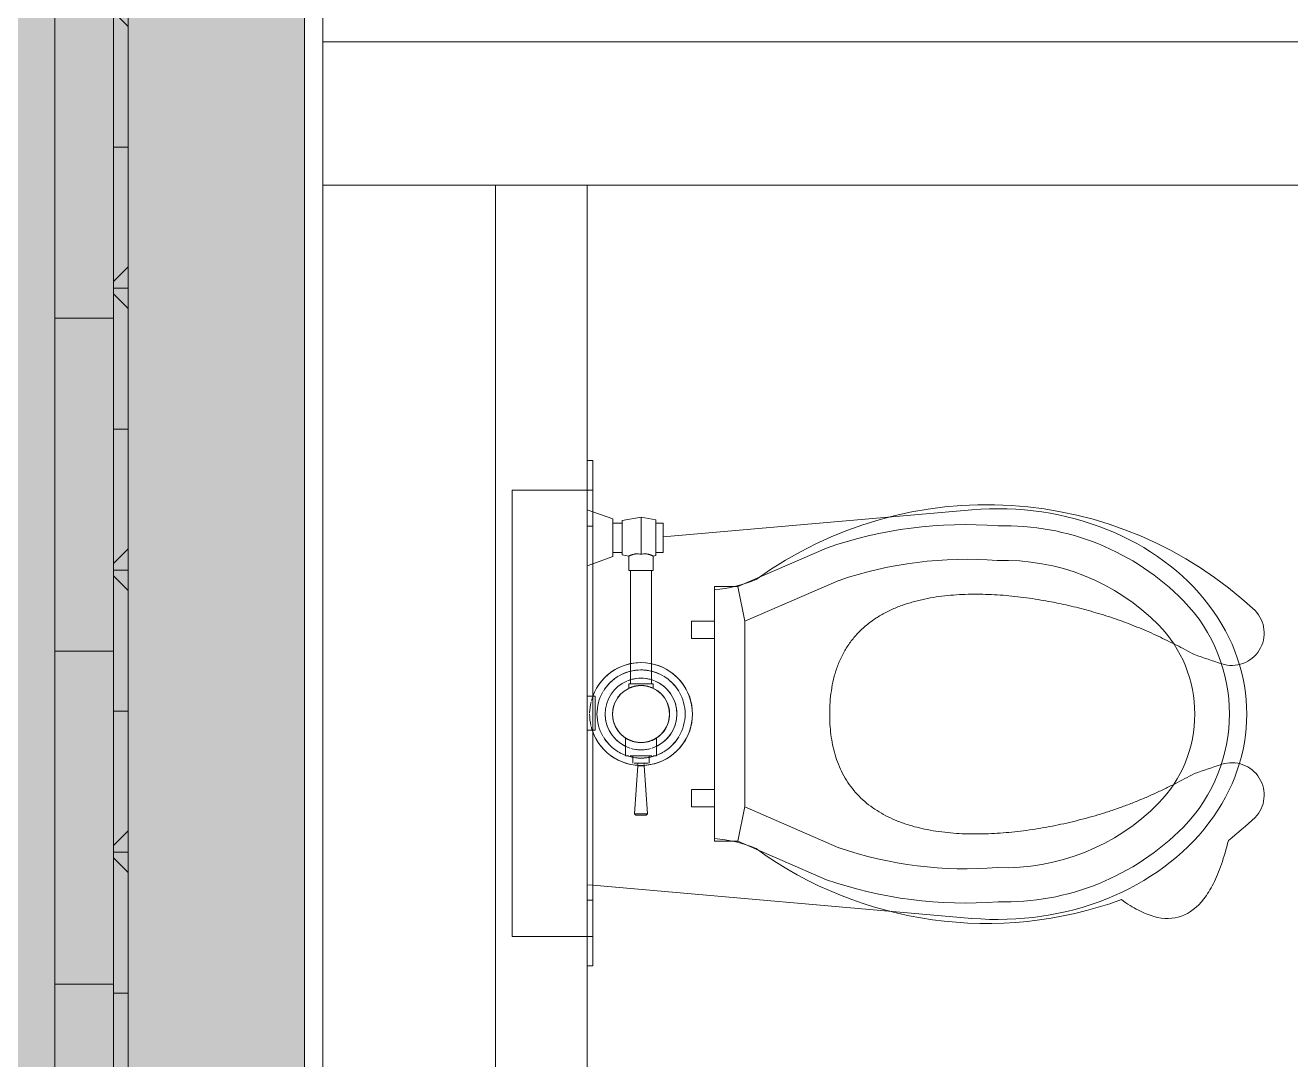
# Model space of a CAD drawing. Header units: inches. Extents: x -449 to 330, y -482 to 598.
# Drawn here: x -381.86 to -338.8, y 156.07 to 191.27 of the extents above; entities that cross this region are included whole.
import ezdxf

# ---------------------------------------------------------------- set-up
doc = ezdxf.new("R2010")
doc.units = ezdxf.units.IN
doc.header["$MEASUREMENT"] = 0
for name, color, linetype, lineweight in [('A-DETL', 90, 'Continuous', 9), ('A-DETL-GENF', 92, 'Continuous', 9), ('A-WALL', 113, 'Continuous', 13), ('A-WALL-PATT', 111, 'Continuous', 13), ('I-WALL', 2, 'Continuous', 9), ('P-SANR-FIXT', 6, 'Continuous', 9), ('Q-SPCQ', 91, 'Continuous', 9)]:
    doc.layers.add(name, color=color, linetype=linetype, lineweight=lineweight)

# ---------------------------------------------------------------- blocks, each defined once
blk = doc.blocks.new('Hecht_PAD_AA-Arch_detached_rvt-1-Test Fit - Second Floor Plan')
at = {"layer": 'A-WALL-PATT'}
h = blk.add_hatch(dxfattribs=at)
h.set_pattern_fill('FP_2', color=256, style=0, pattern_type=2)
h.set_pattern_definition([(0, (0, 0), (30.72, 7.68), [1.267, -21.773, 1.267, -21.773, -122.88]), (0, (0, 0), (30.72, 7.68), [-46.08, 1.267, -44.813, 1.267, -21.773, -53.76]), (0, (0, 0), (30.72, 7.68), [-115.2, 1.267, -14.093, 1.267, -37.133]), (120, (11.52, 3.84), (-22.01108, 22.7643), [1.267, -21.773, 1.267, -21.773, -122.88]), (120, (11.52, 3.84), (-22.01108, 22.7643), [-46.08, 1.267, -44.813, 1.267, -21.773, -53.76]), (120, (11.52, 3.84), (-22.01108, 22.7643), [-115.2, 1.267, -14.093, 1.267, -37.133]), (240, (15.36, 19.2), (-8.70892, -30.4443), [1.267, -21.773, 1.267, -21.773, -122.88]), (240, (15.36, 19.2), (-8.70892, -30.4443), [-46.08, 1.267, -44.813, 1.267, -21.773, -53.76]), (240, (15.36, 19.2), (-8.70892, -30.4443), [-115.2, 1.267, -14.093, 1.267, -37.133])])
h.paths.add_polyline_path([(-372.362, -12.169), (-371.737, -12.169), (-371.737, 68.956), (-372.362, 68.956), (-372.362, -6.169)], flags=0)
h.paths.add_polyline_path([(-372.362, 69.305), (-371.737, 69.305), (-371.737, 78.607), (-372.362, 78.607), (-372.362, 73.831)], flags=0)
h.paths.add_polyline_path([(-371.737, 78.956), (-371.737, 268.081), (-372.362, 268.081), (-372.362, 78.956), (-371.928, 78.956)], flags=0)
h = blk.add_hatch(color=256, dxfattribs=at)
h.paths.add_polyline_path([(-376.476, -6.169), (-372.362, -6.169), (-372.362, 68.956), (-377.487, 68.956), (-377.487, 78.956), (-372.362, 78.956), (-372.362, 262.081), (-378.362, 262.081), (-378.362, -6.169)], flags=0)
h.paths.add_polyline_path([(-376.758, 69.305), (-372.362, 69.305), (-372.362, 78.607), (-377.138, 78.607), (-377.138, 69.305)], flags=0)
h = blk.add_hatch(dxfattribs=at)
h.set_pattern_fill('FP_5', color=256, style=0, pattern_type=2)
h.set_pattern_definition([(0, (0, 0), (0, 4.798), []), (315, (0, 0), (4.798427, 0), [6.786, -6.786]), (45, (0, 0), (4.798427, 0), [6.786, -6.786])])
h.paths.add_polyline_path([(-378.862, -5.669), (-378.362, -5.634), (-378.362, 261.581), (-378.862, 261.539), (-378.862, -3.669)], flags=0)
h = blk.add_hatch(dxfattribs=at)
h.set_pattern_fill('FP_4', color=256, style=0, pattern_type=2)
h.set_pattern_definition([(0, (0, 0), (0, 11.331), []), (90, (0, 0), (-11.331, 7e-16), [])])
h.paths.add_polyline_path([(-380.064, -3.669), (-378.862, -3.669), (-378.87, 259.581), (-380.862, 259.581), (-380.862, -3.669)], flags=0)
at = {"layer": 'A-WALL'}
for p, q in [((-380.862, 1.956), (-380.862, 253.956)), ((-378.862, 1.956), (-378.862, 253.956)), ((-378.362, 1.956), (-378.362, 253.956)), ((-372.362, 78.956), (-372.362, 253.956)), ((-371.737, 78.956), (-371.737, 253.956))]:
    blk.add_line(p, q, dxfattribs=at)
blk = doc.blocks.new('PLMB-TOILET-WALL HUNG - PLMB-TOILET-WALL HUNG-V11-Test Fit - Second Floor Plan')
at = {"layer": 'P-SANR-FIXT'}
for p, q in [((-6.033, 2.578), (-6.952, 13.084)), ((6.952, 13.084), (5.823, 0.187)), ((-3.157, 5.364), (-4.549, 8.564)), ((3.156, 5.361), (4.549, 8.564)), ((-5.65, 8.136), (-4.338, 5.118)), ((4.323, 5.118), (5.635, 8.136)), ((-4.338, 5.118), (-3.157, 5.364)), ((-3.157, 5.364), (3.142, 5.364)), ((3.142, 5.364), (4.326, 5.125)), ((-4.338, 5.118), (-4.338, 4.331)), ((4.323, 4.331), (4.323, 5.118)), ((-4.338, 4.331), (4.323, 4.331)), ((-3.157, 3.543), (-3.157, 4.331)), ((-2.567, 4.331), (-2.567, 3.543)), ((2.567, 3.543), (2.567, 4.331)), ((3.157, 4.331), (3.157, 3.543)), ((-2.567, 3.543), (-3.157, 3.543)), ((3.157, 3.543), (2.567, 3.543)), ((-6.609, 2.328), (-6.698, 1.828)), ((-6.563, 2.328), (-6.609, 2.328)), ((-6.609, 2.328), (-5.391, 2.328)), ((-6.431, 2.328), (-6.507, 2.328)), ((-6.5, 2.578), (-6.5, 2.328)), ((-6, 2.578), (-6.5, 2.578)), ((-6.5, 2.578), (-5.5, 2.578)), ((-6.354, 2.328), (-6.496, 2.328)), ((-6.496, 2.328), (-6.354, 2.328)), ((-6.366, 2.328), (-6.431, 2.328)), ((-6, 2.328), (-6.339, 2.328)), ((-5.671, 2.328), (-6.329, 2.328)), ((-6.329, 2.328), (-5.671, 2.328)), ((-5.646, 2.578), (-6, 2.578)), ((-5.661, 2.328), (-6, 2.328)), ((-5.5, 2.578), (-5.646, 2.578)), ((-5.504, 2.328), (-5.646, 2.328)), ((-5.646, 2.328), (-5.504, 2.328)), ((-5.569, 2.328), (-5.634, 2.328)), ((-5.493, 2.328), (-5.569, 2.328)), ((-5.5, 2.328), (-5.5, 2.578)), ((-5.391, 2.328), (-5.408, 2.328)), ((-5.376, 2.244), (-5.391, 2.328)), ((-4.885, 2.244), (-5.376, 2.244)), ((-4.885, 2.244), (-4.885, 2.228)), ((-4.885, 1.412), (-4.885, 2.244)), ((-4.885, 2.228), (-4.885, 2.036)), ((-1.655, 2.189), (-4.885, 2.189)), ((-4.885, 2.189), (-4.885, 2.056)), ((-4.885, 2.056), (-4.885, 2.189)), ((-1.027, 2.189), (-1.655, 2.189)), ((-0.877, 2.244), (-1.027, 2.244)), ((-1.027, 1.413), (-1.027, 2.243)), ((-1.027, 2.196), (-1.027, 2.036)), ((-1.027, 2.178), (-1.027, 2.056)), ((-1.027, 2.056), (-1.027, 2.178)), ((1.418, 2.354), (0.815, 2.354)), ((1.418, 2.243), (1.418, 2.354)), ((1.418, 2.2), (1.418, 2.145)), ((1.418, 1.828), (1.418, 2.2)), ((-6.698, 1.828), (-6.584, 1.186)), ((-6.698, 1.828), (-5.44, 1.828)), ((-5.44, 1.828), (-6.65, 1.828)), ((-4.885, 2.01), (-4.885, 1.645)), ((-4.885, 2.008), (-4.885, 1.648)), ((-4.885, 1.648), (-4.885, 2.008)), ((-1.027, 2.01), (-1.027, 1.645)), ((-1.027, 2.008), (-1.027, 1.648)), ((-1.027, 1.648), (-1.027, 2.008)), ((1.668, 2.104), (1.418, 2.104)), ((1.418, 2.082), (1.418, 1.828)), ((1.418, 1.828), (1.418, 2.067)), ((1.418, 2.067), (1.418, 1.828)), ((1.418, 1.828), (1.418, 1.573)), ((1.418, 1.456), (1.418, 1.828)), ((1.418, 1.589), (1.418, 1.828)), ((1.418, 1.828), (1.418, 1.589)), ((1.668, 1.955), (1.668, 2.067)), ((1.668, 2.067), (1.668, 1.828)), ((1.668, 1.828), (1.668, 1.955)), ((1.719, 1.937), (1.668, 1.937)), ((1.668, 1.828), (1.668, 1.937)), ((1.668, 1.937), (1.668, 1.828)), ((1.668, 1.719), (1.668, 1.828)), ((1.668, 1.828), (1.668, 1.719)), ((1.668, 1.701), (1.668, 1.828)), ((1.668, 1.828), (1.668, 1.589)), ((3.392, 2.051), (1.761, 1.937)), ((1.761, 1.828), (1.761, 1.937)), ((1.761, 1.937), (1.761, 1.828)), ((1.761, 1.719), (1.761, 1.828)), ((1.761, 1.828), (1.761, 1.719)), ((3.44, 2.002), (3.392, 2.051)), ((3.392, 1.828), (3.392, 2.021)), ((3.392, 2.021), (3.392, 1.828)), ((3.392, 1.635), (3.392, 1.828)), ((3.392, 1.828), (3.392, 1.635)), ((3.44, 1.828), (3.44, 2.002)), ((3.44, 2.002), (3.44, 1.828)), ((3.44, 1.653), (3.44, 1.828)), ((3.44, 1.828), (3.44, 1.653)), ((-5.416, 1.186), (-5.376, 1.412)), ((-5.376, 1.412), (-4.885, 1.412)), ((-4.885, 1.62), (-4.885, 1.428)), ((-4.885, 1.6), (-4.885, 1.467)), ((-4.885, 1.467), (-4.885, 1.6)), ((-4.885, 1.467), (-1.655, 1.467)), ((-4.885, 1.428), (-4.885, 1.412)), ((-1.655, 1.467), (-1.027, 1.467)), ((-1.027, 1.62), (-1.027, 1.46)), ((-1.027, 1.6), (-1.027, 1.477)), ((-1.027, 1.477), (-1.027, 1.6)), ((-1.027, 1.412), (-0.877, 1.412)), ((0.815, 1.302), (1.418, 1.302)), ((1.418, 1.552), (1.668, 1.552)), ((1.418, 1.511), (1.418, 1.456)), ((1.418, 1.302), (1.418, 1.413)), ((1.668, 1.719), (1.719, 1.719)), ((1.668, 1.589), (1.668, 1.701)), ((1.761, 1.719), (3.392, 1.605)), ((3.392, 1.605), (3.44, 1.653)), ((-6.64, 0.863), (-6.886, 0.187)), ((-6.533, 0.863), (-6.64, 0.863)), ((-6.64, 0.863), (-5.36, 0.863)), ((-6.584, 1.186), (-5.416, 1.186)), ((-6.452, 0.863), (-6.532, 0.863)), ((-6.5, 1.186), (-6.5, 0.863)), ((-6.354, 0.863), (-6.5, 0.863)), ((-6.5, 0.863), (-6.354, 0.863)), ((-6.369, 0.863), (-6.452, 0.863)), ((-6.354, 1.186), (-6.447, 1.186)), ((-6.447, 1.186), (-6.354, 1.186)), ((-6.364, 1.186), (-6.413, 1.186)), ((-5.645, 0.863), (-6.355, 0.863)), ((-5.658, 0.863), (-6.342, 0.863)), ((-6.342, 0.863), (-5.658, 0.863)), ((-6, 1.186), (-6.325, 1.186)), ((-5.682, 1.186), (-6.318, 1.186)), ((-6.318, 1.186), (-6, 1.186)), ((-5.675, 1.186), (-6, 1.186)), ((-6, 1.186), (-5.682, 1.186)), ((-5.553, 1.186), (-5.646, 1.186)), ((-5.646, 1.186), (-5.553, 1.186)), ((-5.5, 0.863), (-5.646, 0.863)), ((-5.646, 0.863), (-5.5, 0.863)), ((-5.587, 1.186), (-5.636, 1.186)), ((-5.468, 0.863), (-5.631, 0.863)), ((-5.5, 0.863), (-5.5, 1.186)), ((-5.367, 0.863), (-5.467, 0.863)), ((-5.114, 0.187), (-5.36, 0.863)), ((-6.886, 0.187), (-6.954, 0)), ((-5.046, 0), (-5.114, 0.187)), ((5.823, 0.187), (5.807, 0))]:
    blk.add_line(p, q, dxfattribs=at)
for centre, radius, start, end in [((-0.008, 16.339), 5.512, 45.6791, 134.3209), ((-0.023, 16.377), 4.293, 89.6916, 134.5053), ((0.023, 16.377), 4.293, 45.4947, 90.3084), ((2.113, 14.203), 8.522, 134.4912, 181.5235), ((-2.129, 14.203), 8.522, 358.4765, 45.5088), ((2.113, 14.203), 7.341, 134.5053, 181.9918), ((-2.113, 14.203), 7.341, 358.0082, 45.4947), ((8.013, 12.871), 14.46, 175.6152, 199.1137), ((8.013, 12.871), 13.279, 175.3479, 198.9228), ((-8.013, 12.871), 13.279, 341.0772, 4.6521), ((-8.028, 12.871), 14.46, 340.8863, 4.3848), ((-0.002, 1.828), 1.75, 90, 250.0144), ((-0.002, 1.828), 1.75, 90, 240), ((-0.002, 1.828), 1.75, 288.1945, 90), ((-0.002, 1.828), 1.75, 300, 90), ((-0.002, 1.828), 1.5, 121.3363, 148.8055), ((-0.002, 1.828), 1.5, 121.3363, 148.8055), ((-0.002, 1.828), 1.22, 90, 156.6906), ((-0.002, 1.828), 1.22, 90, 156.6906), ((-0.002, 1.828), 1.5, 121.3363, 133.0682), ((-0.002, 1.828), 1.5, 90, 120), ((-0.002, 1.828), 1.5, 90, 120), ((-0.002, 1.828), 1.5, 90, 120), ((-0.002, 1.828), 1.22, 90, 126), ((-0.002, 1.828), 1.5, 60, 90), ((-0.002, 1.828), 1.5, 60, 90), ((-0.002, 1.828), 1.5, 60, 90), ((-0.002, 1.828), 1.22, 18, 90), ((-0.002, 1.828), 1.22, 26.3218, 90), ((-0.002, 1.828), 1.22, 26.3218, 90), ((-0.002, 1.828), 1.5, 31.1945, 58.6637), ((-0.002, 1.828), 1.5, 46.9318, 58.6637), ((-0.002, 1.828), 1.5, 31.1945, 58.6637), ((-0.002, 1.828), 1.5, 136.7267, 148.8055), ((-0.002, 1.828), 1.22, 126, 156.6906), ((-0.002, 1.828), 0.97, 90, 270), ((-0.002, 1.828), 0.97, 90, 198), ((-0.002, 1.828), 0.97, 90, 270), ((-0.002, 1.828), 0.97, 90, 270), ((-0.002, 1.828), 0.97, 90, 270), ((-0.002, 1.828), 0.97, 270, 90), ((-0.002, 1.828), 0.97, 54, 90), ((-0.002, 1.828), 0.97, 18.9277, 90), ((-0.002, 1.828), 0.97, 18.9277, 90), ((-0.002, 1.828), 0.97, 18.9277, 90), ((-0.002, 1.828), 0.97, 18, 54), ((-0.002, 1.828), 1.5, 31.1945, 43.2733), ((-0.002, 1.828), 1.5, 150, 210), ((-0.002, 1.828), 1.5, 165.568, 171.9966), ((-0.002, 1.828), 1.5, 165.568, 171.9966), ((-0.002, 1.828), 1.5, 150, 164.3442), ((-0.002, 1.828), 1.5, 150, 164.3442), ((-0.002, 1.828), 1.22, 163.4865, 196.5135), ((-0.002, 1.828), 1.22, 163.4865, 171.0839), ((-0.002, 1.828), 1.22, 163.4865, 171.0839), ((-0.002, 1.828), 1.22, 157.7588, 162), ((-0.002, 1.828), 1.22, 157.7588, 162), ((-0.002, 1.828), 1.22, 157.7588, 162), ((-0.002, 1.828), 1.22, 343.4865, 16.5135), ((-0.002, 1.828), 1.22, 12.0766, 16.5135), ((-0.002, 1.828), 1.22, 12.0766, 16.5135), ((-0.002, 1.828), 1.5, 20.9914, 30), ((-0.002, 1.828), 1.5, 20.9914, 30), ((-0.002, 1.828), 1.5, 330, 30), ((-0.002, 1.828), 1.5, 12.2148, 14.8072), ((-0.002, 1.828), 1.5, 12.2148, 14.8072), ((-0.002, 1.828), 1.5, 174.4195, 187.216), ((-0.002, 1.828), 1.5, 174.4195, 187.216), ((-0.002, 1.828), 1.22, 173.0085, 186.9915), ((-0.002, 1.828), 1.22, 173.0085, 186.9915), ((-0.002, 1.828), 0.97, 342, 18), ((-0.002, 1.828), 0.97, 342.7962, 17.2038), ((-0.002, 1.828), 0.97, 342.7962, 17.2038), ((-0.002, 1.828), 0.97, 342.7962, 17.2038), ((-0.002, 1.828), 1.22, 6.9978, 10.0475), ((-0.002, 1.828), 1.22, 6.9978, 10.0475), ((-0.002, 1.828), 1.22, 1.8795, 5.0412), ((-0.002, 1.828), 1.22, 1.8795, 5.0412), ((-0.002, 1.828), 1.22, 354.9588, 358.1205), ((-0.002, 1.828), 1.22, 354.9588, 358.1205), ((-0.002, 1.828), 1.5, 9.5665, 12.0251), ((-0.002, 1.828), 1.5, 9.5665, 12.0251), ((-0.002, 1.828), 1.5, 350.4335, 8.7191), ((-0.002, 1.828), 1.5, 350.4335, 360), ((-0.002, 1.828), 1.5, 360, 8.7191), ((-0.002, 1.828), 1.5, 188.0034, 194.432), ((-0.002, 1.828), 1.5, 188.0034, 194.432), ((-0.002, 1.828), 1.5, 195.6558, 210), ((-0.002, 1.828), 1.5, 195.6558, 210), ((-0.002, 1.828), 1.22, 188.9161, 196.5135), ((-0.002, 1.828), 1.22, 188.9161, 196.5135), ((-0.002, 1.828), 1.22, 198, 202.2412), ((-0.002, 1.828), 1.22, 198, 202.2412), ((-0.002, 1.828), 1.22, 198, 202.2412), ((-0.002, 1.828), 1.22, 203.3094, 270), ((-0.002, 1.828), 1.22, 203.3094, 270), ((-0.002, 1.828), 1.22, 203.3094, 270), ((-0.002, 1.828), 0.97, 198, 270), ((-0.002, 1.828), 0.97, 270, 342), ((-0.002, 1.828), 0.97, 270, 341.0723), ((-0.002, 1.828), 0.97, 270, 341.0723), ((-0.002, 1.828), 0.97, 270, 341.0723), ((-0.002, 1.828), 1.22, 270, 342), ((-0.002, 1.828), 1.22, 343.4865, 347.9234), ((-0.002, 1.828), 1.22, 343.4865, 347.9234), ((-0.002, 1.828), 1.22, 349.9525, 353.0022), ((-0.002, 1.828), 1.22, 349.9525, 353.0022), ((-0.002, 1.828), 1.5, 345.1928, 347.7852), ((-0.002, 1.828), 1.5, 345.1928, 347.7852), ((-0.002, 1.828), 1.5, 347.9749, 350.4335), ((-0.002, 1.828), 1.5, 347.9749, 350.4335), ((-0.002, 1.828), 1.5, 211.1945, 238.6637), ((-0.002, 1.828), 1.5, 211.1945, 223.2733), ((-0.002, 1.828), 1.5, 211.1945, 238.6637), ((-0.002, 1.828), 1.22, 270, 333.6782), ((-0.002, 1.828), 1.22, 270, 333.6782), ((-0.002, 1.828), 1.5, 301.3363, 328.8055), ((-0.002, 1.828), 1.5, 301.3363, 328.8055), ((-0.002, 1.828), 1.5, 316.7267, 328.8055), ((-0.002, 1.828), 1.5, 330, 339.0086), ((-0.002, 1.828), 1.5, 330, 339.0086), ((-0.002, 1.828), 1.5, 226.9318, 238.6637), ((-0.002, 1.828), 1.5, 240, 270), ((-0.002, 1.828), 1.5, 240, 270), ((-0.002, 1.828), 1.5, 240, 270), ((-0.002, 1.828), 1.5, 270, 300), ((-0.002, 1.828), 1.5, 270, 300), ((-0.002, 1.828), 1.5, 270, 300), ((-0.002, 1.828), 1.5, 301.3363, 313.0682), ((-0.002, 1.828), 1.75, 240, 250.0144), ((-0.002, 1.828), 1.75, 250.0144, 251.7617), ((-0.002, 1.828), 1.75, 250.0144, 251.6975), ((-0.002, 1.828), 1.75, 252.3604, 254.9222), ((-0.002, 1.828), 1.75, 252.3604, 254.9222), ((-0.002, 1.828), 1.75, 256.1621, 268.9847), ((-0.002, 1.828), 1.75, 256.1621, 268.9847), ((-0.002, 1.828), 1.75, 270, 283.0473), ((-0.002, 1.828), 1.75, 270, 283.0473), ((-0.002, 1.828), 1.75, 284.0226, 286.2077), ((-0.002, 1.828), 1.75, 284.0226, 286.2077), ((-0.002, 1.828), 1.75, 286.6423, 288.1945), ((-0.002, 1.828), 1.75, 286.6423, 288.1945), ((-0.002, 1.828), 1.75, 288.3025, 300)]:
    blk.add_arc(centre, radius, start, end, dxfattribs=at)
blk.add_ellipse((0, 13.976), major_axis=(0, 8.465), ratio=0.825581, start_param=4.606811, end_param=7.95956, dxfattribs=at)
for points, knots in [([(-5.44, 1.828), (-5.446, 1.856), (-5.451, 1.897), (-5.453, 1.943), (-5.453, 1.969), (-5.452, 1.988), (-5.451, 2.007), (-5.448, 2.031), (-5.442, 2.061), (-5.435, 2.088), (-5.43, 2.106), (-5.427, 2.116), (-5.425, 2.123), (-5.423, 2.13), (-5.421, 2.139), (-5.415, 2.154), (-5.407, 2.174), (-5.4, 2.192), (-5.394, 2.204), (-5.391, 2.212), (-5.388, 2.22), (-5.385, 2.228), (-5.379, 2.24), (-5.377, 2.244), (-5.376, 2.244)], [-1, -1, -1, -1, -0.875, -0.8125, -0.78125, -0.75, -0.71875, -0.6875, -0.625, -0.5625, -0.53125, -0.515625, -0.5, -0.484375, -0.46875, -0.4375, -0.375, -0.3125, -0.28125, -0.25, -0.21875, -0.1875, -0.125, 0, 0, 0, 0]), ([(-5.391, 2.212), (-5.392, 2.209), (-5.394, 2.204), (-5.4, 2.192), (-5.407, 2.174), (-5.415, 2.154), (-5.421, 2.139), (-5.423, 2.13), (-5.425, 2.123), (-5.427, 2.116), (-5.43, 2.106), (-5.435, 2.088), (-5.442, 2.061), (-5.448, 2.031), (-5.451, 2.007), (-5.452, 1.995), (-5.452, 1.988)], [-0.75, -0.75, -0.75, -0.75, -0.71875, -0.6875, -0.625, -0.5625, -0.53125, -0.515625, -0.5, -0.484375, -0.46875, -0.4375, -0.375, -0.3125, -0.28125, -0.25, -0.25, -0.25, -0.25]), ([(-5.376, 2.244), (-5.377, 2.244), (-5.379, 2.24), (-5.385, 2.228), (-5.388, 2.22), (-5.39, 2.215), (-5.391, 2.212)], [-1, -1, -1, -1, -0.875, -0.8125, -0.78125, -0.75, -0.75, -0.75, -0.75]), ([(-0.922, 2.135), (-0.92, 2.141), (-0.914, 2.157), (-0.906, 2.176), (-0.9, 2.192), (-0.896, 2.203), (-0.893, 2.212), (-0.888, 2.223), (-0.882, 2.239), (-0.879, 2.244), (-0.877, 2.244)], [0.7634839, 0.7634839, 0.7634839, 0.7634839, 0.7857143, 0.8214286, 0.8392857, 0.8571429, 0.875, 0.8928571, 0.9285714, 1, 1, 1, 1]), ([(-0.896, 2.202), (-0.897, 2.199), (-0.9, 2.192), (-0.906, 2.176), (-0.914, 2.157), (-0.92, 2.141), (-0.922, 2.135)], [0.14285714, 0.14285714, 0.14285714, 0.14285714, 0.16071429, 0.17857143, 0.21428571, 0.23651612, 0.23651612, 0.23651612, 0.23651612]), ([(-0.877, 2.244), (-0.879, 2.244), (-0.882, 2.239), (-0.888, 2.223), (-0.893, 2.212), (-0.895, 2.206), (-0.896, 2.202)], [0, 0, 0, 0, 0.0714286, 0.1071429, 0.125, 0.1428571, 0.1428571, 0.1428571, 0.1428571]), ([(0.914, 2.148), (0.913, 2.151), (0.906, 2.17), (0.893, 2.202), (0.877, 2.24), (0.86, 2.272), (0.845, 2.302), (0.831, 2.325), (0.821, 2.342), (0.815, 2.351), (0.813, 2.354), (0.815, 2.351), (0.819, 2.345), (0.822, 2.34)], [0.207379, 0.207379, 0.207379, 0.207379, 0.2142857, 0.25, 0.2857143, 0.3214286, 0.3571429, 0.3928571, 0.4285714, 0.4642857, 0.5, 0.5357143, 0.5714286, 0.5714286, 0.5714286, 0.5714286]), ([(0.822, 2.34), (0.825, 2.334), (0.837, 2.316), (0.856, 2.281), (0.87, 2.254), (0.875, 2.242), (0.876, 2.239)], [0.571547, 0.571547, 0.571547, 0.571547, 0.625, 0.6785714, 0.7053571, 0.7142857, 0.7142857, 0.7142857, 0.7142857]), ([(0.877, 2.239), (0.879, 2.233), (0.89, 2.209), (0.902, 2.181), (0.91, 2.158), (0.91, 2.157)], [0.71472113, 0.71472113, 0.71472113, 0.71472113, 0.73214286, 0.78571429, 0.78624419, 0.78624419, 0.78624419, 0.78624419]), ([(-5.452, 1.988), (-5.452, 1.982), (-5.453, 1.969), (-5.453, 1.943), (-5.451, 1.897), (-5.446, 1.856), (-5.44, 1.828)], [-0.25, -0.25, -0.25, -0.25, -0.21875, -0.1875, -0.125, 0, 0, 0, 0]), ([(-5.44, 1.828), (-5.446, 1.8), (-5.451, 1.759), (-5.453, 1.712), (-5.453, 1.686), (-5.452, 1.667), (-5.451, 1.649), (-5.448, 1.624), (-5.442, 1.595), (-5.435, 1.568), (-5.43, 1.55), (-5.427, 1.54), (-5.425, 1.533), (-5.423, 1.526), (-5.421, 1.517), (-5.415, 1.501), (-5.407, 1.482), (-5.4, 1.464), (-5.394, 1.452), (-5.392, 1.446), (-5.391, 1.444)], [-1, -1, -1, -1, -0.875, -0.8125, -0.78125, -0.75, -0.71875, -0.6875, -0.625, -0.5625, -0.53125, -0.515625, -0.5, -0.484375, -0.46875, -0.4375, -0.375, -0.3125, -0.28125, -0.25, -0.25, -0.25, -0.25]), ([(-5.376, 1.412), (-5.377, 1.412), (-5.379, 1.416), (-5.385, 1.428), (-5.388, 1.436), (-5.391, 1.444), (-5.394, 1.452), (-5.4, 1.464), (-5.407, 1.482), (-5.415, 1.501), (-5.421, 1.517), (-5.423, 1.526), (-5.425, 1.533), (-5.427, 1.54), (-5.43, 1.55), (-5.435, 1.568), (-5.442, 1.595), (-5.448, 1.624), (-5.451, 1.649), (-5.452, 1.667), (-5.453, 1.686), (-5.453, 1.712), (-5.451, 1.759), (-5.446, 1.8), (-5.44, 1.828)], [-1, -1, -1, -1, -0.875, -0.8125, -0.78125, -0.75, -0.71875, -0.6875, -0.625, -0.5625, -0.53125, -0.515625, -0.5, -0.484375, -0.46875, -0.4375, -0.375, -0.3125, -0.28125, -0.25, -0.21875, -0.1875, -0.125, 0, 0, 0, 0]), ([(-0.936, 2.088), (-0.937, 2.082), (-0.94, 2.07), (-0.946, 2.044), (-0.954, 2.01), (-0.962, 1.967), (-0.967, 1.922), (-0.969, 1.884), (-0.97, 1.862), (-0.97, 1.855)], [0.2857143, 0.2857143, 0.2857143, 0.2857143, 0.3035714, 0.3214286, 0.3571429, 0.3928571, 0.4285714, 0.4642857, 0.480194, 0.480194, 0.480194, 0.480194]), ([(-0.97, 1.855), (-0.97, 1.862), (-0.969, 1.884), (-0.968, 1.907), (-0.967, 1.922)], [0.51980595, 0.51980595, 0.51980595, 0.51980595, 0.53571429, 0.57142857, 0.57142857, 0.57142857, 0.57142857]), ([(-0.97, 1.801), (-0.97, 1.795), (-0.969, 1.772), (-0.968, 1.75), (-0.967, 1.735)], [0.52052016, 0.52052016, 0.52052016, 0.52052016, 0.53571429, 0.57142857, 0.57142857, 0.57142857, 0.57142857]), ([(-0.936, 1.568), (-0.937, 1.574), (-0.94, 1.586), (-0.946, 1.612), (-0.954, 1.646), (-0.962, 1.689), (-0.967, 1.734), (-0.969, 1.772), (-0.97, 1.795), (-0.97, 1.801)], [0.2857143, 0.2857143, 0.2857143, 0.2857143, 0.3035714, 0.3214286, 0.3571429, 0.3928571, 0.4285714, 0.4642857, 0.4794798, 0.4794798, 0.4794798, 0.4794798]), ([(-0.967, 1.922), (-0.965, 1.937), (-0.962, 1.967), (-0.954, 2.01), (-0.946, 2.044), (-0.94, 2.07), (-0.937, 2.082), (-0.936, 2.088)], [0.5714286, 0.5714286, 0.5714286, 0.5714286, 0.6071429, 0.6428571, 0.6785714, 0.6964286, 0.7142857, 0.7142857, 0.7142857, 0.7142857]), ([(-0.967, 1.735), (-0.965, 1.719), (-0.962, 1.689), (-0.954, 1.646), (-0.946, 1.612), (-0.94, 1.586), (-0.937, 1.574), (-0.936, 1.568)], [0.5714286, 0.5714286, 0.5714286, 0.5714286, 0.6071429, 0.6428571, 0.6785714, 0.6964286, 0.7142857, 0.7142857, 0.7142857, 0.7142857]), ([(0.923, 2.121), (0.926, 2.109), (0.932, 2.089), (0.938, 2.068), (0.94, 2.059)], [0.81353969, 0.81353969, 0.81353969, 0.81353969, 0.83928571, 0.85714286, 0.85714286, 0.85714286, 0.85714286]), ([(0.968, 1.858), (0.967, 1.889), (0.962, 1.94), (0.952, 2.006), (0.94, 2.063), (0.929, 2.101), (0.923, 2.121)], [0.0168302, 0.0168302, 0.0168302, 0.0168302, 0.0714286, 0.1071429, 0.1428571, 0.1869383, 0.1869383, 0.1869383, 0.1869383]), ([(0.923, 1.535), (0.926, 1.547), (0.938, 1.584), (0.952, 1.649), (0.964, 1.725), (0.966, 1.777), (0.967, 1.799)], [0.8130617, 0.8130617, 0.8130617, 0.8130617, 0.8392857, 0.8928571, 0.9464286, 0.9831698, 0.9831698, 0.9831698, 0.9831698]), ([(0.94, 2.059), (0.944, 2.042), (0.954, 1.998), (0.964, 1.931), (0.966, 1.879), (0.967, 1.857)], [0.8576273, 0.8576273, 0.8576273, 0.8576273, 0.8928571, 0.9464286, 0.9832309, 0.9832309, 0.9832309, 0.9832309]), ([(0.968, 1.798), (0.967, 1.766), (0.962, 1.715), (0.952, 1.649), (0.944, 1.614), (0.94, 1.597)], [0.0167691, 0.0167691, 0.0167691, 0.0167691, 0.0714286, 0.1071429, 0.1423727, 0.1423727, 0.1423727, 0.1423727]), ([(-5.391, 1.444), (-5.39, 1.441), (-5.388, 1.436), (-5.385, 1.428), (-5.379, 1.416), (-5.377, 1.412), (-5.376, 1.412)], [-0.25, -0.25, -0.25, -0.25, -0.21875, -0.1875, -0.125, 0, 0, 0, 0]), ([(-0.922, 1.521), (-0.92, 1.515), (-0.914, 1.499), (-0.906, 1.48), (-0.9, 1.464), (-0.896, 1.453), (-0.893, 1.444), (-0.888, 1.432), (-0.882, 1.417), (-0.879, 1.412), (-0.877, 1.412)], [0.7638494, 0.7638494, 0.7638494, 0.7638494, 0.7857143, 0.8214286, 0.8392857, 0.8571429, 0.875, 0.8928571, 0.9285714, 1, 1, 1, 1]), ([(-0.896, 1.453), (-0.897, 1.457), (-0.9, 1.464), (-0.906, 1.48), (-0.914, 1.499), (-0.92, 1.515), (-0.922, 1.521)], [0.14285714, 0.14285714, 0.14285714, 0.14285714, 0.16071429, 0.17857143, 0.21428571, 0.23615057, 0.23615057, 0.23615057, 0.23615057]), ([(-0.877, 1.412), (-0.879, 1.412), (-0.882, 1.417), (-0.888, 1.432), (-0.893, 1.444), (-0.895, 1.45), (-0.896, 1.453)], [0, 0, 0, 0, 0.0714286, 0.1071429, 0.125, 0.1428571, 0.1428571, 0.1428571, 0.1428571]), ([(0.822, 1.315), (0.819, 1.311), (0.815, 1.305), (0.813, 1.302), (0.815, 1.305), (0.822, 1.316), (0.837, 1.34), (0.856, 1.375), (0.873, 1.408), (0.889, 1.443), (0.903, 1.478), (0.913, 1.505), (0.914, 1.508)], [0.4285714, 0.4285714, 0.4285714, 0.4285714, 0.4642857, 0.5, 0.5357143, 0.5714286, 0.625, 0.6785714, 0.7053571, 0.7321429, 0.7857143, 0.792621, 0.792621, 0.792621, 0.792621]), ([(0.876, 1.417), (0.871, 1.405), (0.86, 1.383), (0.844, 1.354), (0.831, 1.33), (0.824, 1.32), (0.822, 1.315)], [0.2857143, 0.2857143, 0.2857143, 0.2857143, 0.3214286, 0.3571429, 0.3928571, 0.428453, 0.428453, 0.428453, 0.428453]), ([(0.91, 1.499), (0.91, 1.498), (0.905, 1.483), (0.893, 1.454), (0.882, 1.429), (0.877, 1.417)], [0.21375581, 0.21375581, 0.21375581, 0.21375581, 0.21428571, 0.25, 0.28527887, 0.28527887, 0.28527887, 0.28527887])]:
    blk.add_open_spline(points, degree=3, knots=knots, dxfattribs=at)
blk.add_open_spline([(0.94, 1.596), (0.935, 1.575), (0.929, 1.555), (0.923, 1.535)], degree=3, dxfattribs=at)
blk = doc.blocks.new('Toilet-Accessory-Kohler-Stronghold-Seat-K-4731-S - 0-White-2661670-Test Fit - Second Floor Plan')
at = {"layer": 'Q-SPCQ'}
blk.add_line((4.486, -15.159), (-3.986, -15.159), dxfattribs=at)
for centre, radius, start, end in [((-2.507, 2.442), 1.101, 342.0438, 134.1948), ((3.007, 2.442), 1.101, 45.8052, 197.9562), ((6.493, -5.896), 13.368, 136.9397, 215.946), ((-5.993, -5.896), 13.368, 37.9489, 43.0603), ((-53.148, 18.854), 54.335, 341.0035, 342.0438), ((53.648, 18.854), 54.335, 197.9562, 198.9965), ((-5.993, -5.896), 13.368, 324.054, 20.0511), ((-8.495, -15.504), 4.523, 4.3746, 22.9101), ((8.995, -15.504), 4.523, 157.0899, 175.6254)]:
    blk.add_arc(centre, radius, start, end, dxfattribs=at)
for points, knots in [([(4.548, 2.325), (4.842, 2.253), (5.38, 2.097), (6.042, 1.82), (6.729, 1.394), (7.224, 0.756), (7.233, -0.024), (6.948, -0.732), (6.709, -1.115), (6.565, -1.313)], [-1, -1, -1, -1, -0.888889, -0.777778, -0.666667, -0.444444, -0.222222, -0.111111, 0, 0, 0, 0]), ([(-1.772, 1.167), (-1.883, 0.966), (-2.098, 0.559), (-2.406, -0.068), (-2.685, -0.703), (-2.934, -1.349), (-3.153, -2.011), (-3.345, -2.688), (-3.505, -3.37), (-3.642, -4.084), (-3.751, -4.842), (-3.82, -5.638), (-3.839, -6.433), (-3.803, -7.096), (-3.738, -7.623), (-3.679, -7.95), (-3.62, -8.209), (-3.57, -8.402), (-3.513, -8.593), (-3.449, -8.781), (-3.377, -8.967), (-3.298, -9.151), (-3.211, -9.331), (-3.115, -9.504), (-3.01, -9.673), (-2.858, -9.893), (-2.648, -10.149), (-2.358, -10.421), (-2.04, -10.658), (-1.692, -10.85), (-1.384, -10.979), (-1.133, -11.061), (-0.874, -11.129), (-0.545, -11.191), (-0.151, -11.236), (0.116, -11.244), (0.25, -11.242)], [-1, -1, -1, -1, -0.953947, -0.907895, -0.861842, -0.815789, -0.769737, -0.723684, -0.677632, -0.631579, -0.578947, -0.526316, -0.473684, -0.421053, -0.394737, -0.368421, -0.355263, -0.342105, -0.328947, -0.315789, -0.302632, -0.289474, -0.276316, -0.263158, -0.25, -0.236842, -0.210526, -0.184211, -0.157895, -0.131579, -0.105263, -0.092105, -0.078947, -0.052632, -0.026316, 0, 0, 0, 0]), ([(0.25, -11.242), (0.486, -11.245), (0.834, -11.224), (1.293, -11.146), (1.636, -11.064), (1.961, -10.95), (2.279, -10.806), (2.576, -10.631), (2.856, -10.42), (3.113, -10.182), (3.339, -9.921), (3.539, -9.634), (3.713, -9.335), (3.835, -9.07), (3.921, -8.854), (4.001, -8.637), (4.084, -8.357), (4.17, -8.001), (4.237, -7.626), (4.303, -7.098), (4.339, -6.436), (4.32, -5.639), (4.251, -4.844), (4.138, -4.051), (4.011, -3.404), (3.891, -2.887), (3.791, -2.5), (3.682, -2.117), (3.562, -1.735), (3.426, -1.339), (3.279, -0.946), (3.124, -0.567), (2.962, -0.196), (2.793, 0.161), (2.563, 0.624), (2.39, 0.954), (2.272, 1.167)], [-1, -1, -1, -1, -0.953947, -0.930921, -0.907895, -0.884868, -0.861842, -0.838816, -0.815789, -0.792763, -0.769737, -0.746711, -0.723684, -0.700658, -0.689145, -0.677632, -0.654605, -0.631579, -0.605263, -0.578947, -0.526316, -0.473684, -0.421053, -0.368421, -0.315789, -0.289474, -0.263158, -0.236842, -0.210526, -0.184211, -0.157895, -0.131579, -0.105263, -0.078947, -0.052632, 0, 0, 0, 0])]:
    blk.add_open_spline(points, degree=3, knots=knots, dxfattribs=at)
blk = doc.blocks.new('Seat-Cover-Dispenser_Bobrick_B-301 _1_ - B-301-V12-Test Fit - Second Floor Plan')
at = {"layer": 'Q-SPCQ'}
for p, q in [((-362.737, 159.268), (-362.737, 176.456)), ((-362.549, 176.456), (-362.737, 176.456)), ((-362.549, 176.456), (-362.737, 176.456)), ((-362.549, 175.456), (-362.549, 176.456)), ((-362.549, 176.456), (-362.549, 159.268)), ((-365.299, 160.268), (-365.299, 175.456)), ((-362.737, 175.456), (-365.299, 175.456)), ((-362.737, 175.456), (-362.737, 160.268)), ((-362.549, 175.456), (-362.737, 175.456)), ((-362.549, 175.456), (-362.737, 175.456)), ((-362.549, 175.456), (-362.737, 175.456)), ((-362.549, 175.456), (-362.737, 175.456)), ((-362.549, 174.226), (-362.549, 175.456)), ((-362.549, 160.268), (-362.549, 175.456)), ((-362.549, 175.456), (-362.549, 174.226)), ((-362.549, 175.456), (-362.549, 174.226)), ((-362.549, 160.268), (-362.549, 175.456)), ((-362.737, 174.226), (-362.549, 174.226)), ((-362.549, 174.226), (-362.737, 174.226)), ((-362.549, 168.423), (-362.549, 174.226)), ((-362.549, 174.226), (-362.549, 168.423)), ((-362.549, 174.226), (-362.549, 168.423)), ((-362.549, 161.498), (-362.549, 174.226)), ((-362.549, 174.226), (-362.549, 161.498)), ((-362.549, 168.442), (-362.737, 168.442)), ((-362.471, 168.442), (-362.549, 168.442)), ((-362.471, 168.442), (-362.471, 167.282)), ((-362.471, 168.423), (-362.471, 168.442)), ((-362.471, 167.302), (-362.471, 168.423)), ((-362.549, 168.272), (-362.549, 168.337)), ((-362.549, 168.337), (-362.549, 168.272)), ((-362.549, 168.337), (-362.549, 168.272)), ((-362.549, 168.152), (-362.549, 168.237)), ((-362.549, 168.237), (-362.549, 168.152)), ((-362.549, 168.237), (-362.549, 168.152)), ((-362.549, 167.712), (-362.549, 168.111)), ((-362.549, 168.111), (-362.549, 167.712)), ((-362.549, 168.111), (-362.549, 167.712)), ((-362.549, 167.572), (-362.549, 167.671)), ((-362.549, 167.671), (-362.549, 167.572)), ((-362.549, 167.671), (-362.549, 167.572)), ((-362.549, 167.452), (-362.549, 167.537)), ((-362.549, 167.537), (-362.549, 167.452)), ((-362.549, 167.537), (-362.549, 167.452)), ((-362.737, 167.282), (-362.549, 167.282)), ((-362.549, 167.36), (-362.549, 167.425)), ((-362.549, 167.425), (-362.549, 167.36)), ((-362.549, 167.425), (-362.549, 167.36)), ((-362.549, 161.498), (-362.549, 167.302)), ((-362.549, 167.302), (-362.549, 161.498)), ((-362.549, 167.302), (-362.549, 161.498)), ((-362.549, 167.282), (-362.471, 167.282)), ((-362.471, 167.282), (-362.471, 167.302)), ((-362.737, 161.498), (-362.549, 161.498)), ((-362.549, 161.498), (-362.737, 161.498)), ((-362.549, 160.268), (-362.549, 161.498)), ((-362.549, 161.498), (-362.549, 160.268)), ((-362.549, 161.498), (-362.549, 160.268)), ((-365.299, 160.268), (-362.737, 160.268)), ((-362.737, 160.268), (-362.549, 160.268)), ((-362.549, 160.268), (-362.737, 160.268)), ((-362.737, 160.268), (-362.549, 160.268)), ((-362.549, 160.268), (-362.737, 160.268)), ((-362.549, 159.268), (-362.549, 160.268)), ((-362.737, 159.268), (-362.549, 159.268)), ((-362.549, 159.268), (-362.737, 159.268))]:
    blk.add_line(p, q, dxfattribs=at)

msp = doc.modelspace()

# ---------------------------------------------------------------- hatches: boundary and pattern name
at = {"layer": 'A-DETL-GENF'}
h = msp.add_hatch(color=256, dxfattribs=at)
h.paths.add_polyline_path([(-64.089, -469.419), (-42.737, -469.419), (-42.737, -350.919), (-260.862, -350.919), (-260.862, -469.419), (-82.26, -469.419)], flags=0)
h.paths.add_polyline_path([(-259.862, -468.669), (-259.861, -468.669), (-259.481, -468.669)], flags=0)
h.paths.add_polyline_path([(-103.25, -457.544), (-106.053, -457.544), (-183.362, -457.544), (-183.362, -415.543), (-103.362, -415.543), (-103.372, -404.544), (-183.362, -404.544), (-183.362, -364.544), (-95.256, -364.544), (-95.256, -363.044), (-183.362, -363.011), (-183.362, -361.544), (-53.487, -361.544), (-53.487, -457.544), (-103.203, -457.544)], flags=0)
h.paths.add_polyline_path([(-150.362, -414.043), (-183.362, -414.043), (-183.362, -412.543), (-105.999, -412.518), (-105.967, -412.443), (-106.055, -412.168), (-106.362, -411.749), (-106.372, -407.544), (-183.362, -407.544), (-183.362, -406.044), (-104.862, -406.044), (-104.862, -414.043), (-145.859, -414.043)], flags=0)
h.paths.add_polyline_path([(-107.862, -411.043), (-183.362, -411.043), (-183.362, -410.044), (-107.862, -410.044), (-107.862, -410.324)], flags=0)
h.paths.add_polyline_path([(-445.487, 1.249), (-378.362, 1.249), (-378.362, 254.751), (-449.282, 254.751), (-449.282, 1.249), (-445.68, 1.249)], flags=0)
h.paths.add_polyline_path([(-390.612, 24.206), (-390.612, 25.706), (-386.487, 25.706), (-386.487, 24.206), (-390.487, 24.206)], flags=0)
h.paths.add_polyline_path([(-390.612, 73.206), (-390.612, 74.706), (-386.487, 74.706), (-386.487, 73.206), (-390.487, 73.206)], flags=0)
h.paths.add_polyline_path([(-386.612, 122.206), (-390.612, 122.206), (-390.612, 123.706), (-386.487, 123.706), (-386.487, 122.206)], flags=0)
h.paths.add_polyline_path([(-44.487, 207.073), (-37.508, 204.213), (-44.487, 173.331), (-44.487, 203.948)], flags=0)
h.paths.add_polyline_path([(-118.602, 131.706), (-38.112, 131.706), (-38.112, 165.706), (-36.862, 165.706), (-36.862, 207.073), (-44.487, 207.073), (-44.487, 249.573), (-36.862, 249.573), (-36.862, 252.698), (-44.487, 275.331), (-36.862, 282.956), (-140.487, 282.956), (-92.487, 279.143), (-140.487, 275.331), (-148.112, 282.956), (-148.112, 165.706), (-146.862, 165.706), (-146.862, 131.706), (-127.688, 131.706)], flags=0)
h.paths.add_polyline_path([(-386.487, 132.206), (-390.612, 132.206), (-390.612, 133.706), (-386.487, 133.706)], flags=0)
h.paths.add_polyline_path([(-42.112, 134.706), (-143.862, 134.706), (-143.862, 165.706), (-142.862, 165.706), (-142.862, 135.706), (-42.112, 135.706), (-42.112, 165.706), (-41.112, 165.706), (-41.112, 134.706), (-41.513, 134.706)], flags=0)
h.paths.add_polyline_path([(-82.26, 165.706), (-140.487, 165.706), (-140.487, 173.331), (-44.487, 173.331), (-44.487, 165.706), (-45.918, 165.706)], flags=0)
h.paths.add_polyline_path([(-386.487, 181.206), (-390.612, 181.206), (-390.612, 182.706), (-386.487, 182.706)], flags=0)
h.paths.add_polyline_path([(-390.612, 230.206), (-390.612, 231.706), (-386.487, 231.706), (-386.487, 230.206), (-390.487, 230.206)], flags=0)
h.paths.add_polyline_path([(-130.862, 542.331), (-44.487, 542.331), (-44.487, 579.456), (-130.862, 579.449), (-130.862, 573.759)], flags=0)
h.paths.add_polyline_path([(-136.112, 578.331), (-136.112, 579.456), (-134.862, 579.456), (-134.862, 585.456), (37.888, 585.456), (37.888, 579.456), (-39.237, 579.456), (-39.237, 578.831), (41.513, 578.831), (41.513, 593.581), (-138.487, 593.581), (-138.458, 578.331), (-136.773, 578.331)], flags=0)

# ---------------------------------------------------------------- linework, layer by layer
at = {"layer": 'A-DETL'}
msp.add_line((-378.362, 1.249), (-378.362, 254.751), dxfattribs=at)
at = {"layer": 'I-WALL'}
for p, q in [((-217.112, 190.706), (-371.737, 190.706)), ((-371.737, 190.706), (-371.737, 185.831)), ((-371.737, 185.831), (-217.112, 185.831)), ((-365.862, 185.831), (-365.862, -19.169)), ((-362.737, 85.3), (-362.737, 185.831))]:
    msp.add_line(p, q, dxfattribs=at)

# ---------------------------------------------------------------- block references
msp.add_blockref('Hecht_PAD_AA-Arch_detached_rvt-1-Test Fit - Second Floor Plan', (0, 0))
at = {"layer": 'P-SANR-FIXT', "rotation": 269.9999999999999}
msp.add_blockref('PLMB-TOILET-WALL HUNG - PLMB-TOILET-WALL HUNG-V11-Test Fit - Second Floor Plan', (-362.737, 167.831), dxfattribs=at)
at = {"layer": 'Q-SPCQ'}
msp.add_blockref('Seat-Cover-Dispenser_Bobrick_B-301 _1_ - B-301-V12-Test Fit - Second Floor Plan', (0, 0), dxfattribs=at)
at = {"layer": 'Q-SPCQ', "rotation": 269.9999999999995}
msp.add_blockref('Toilet-Accessory-Kohler-Stronghold-Seat-K-4731-S - 0-White-2661670-Test Fit - Second Floor Plan', (-343.247, 168.081), dxfattribs=at)

doc.saveas('drawing.dxf')
